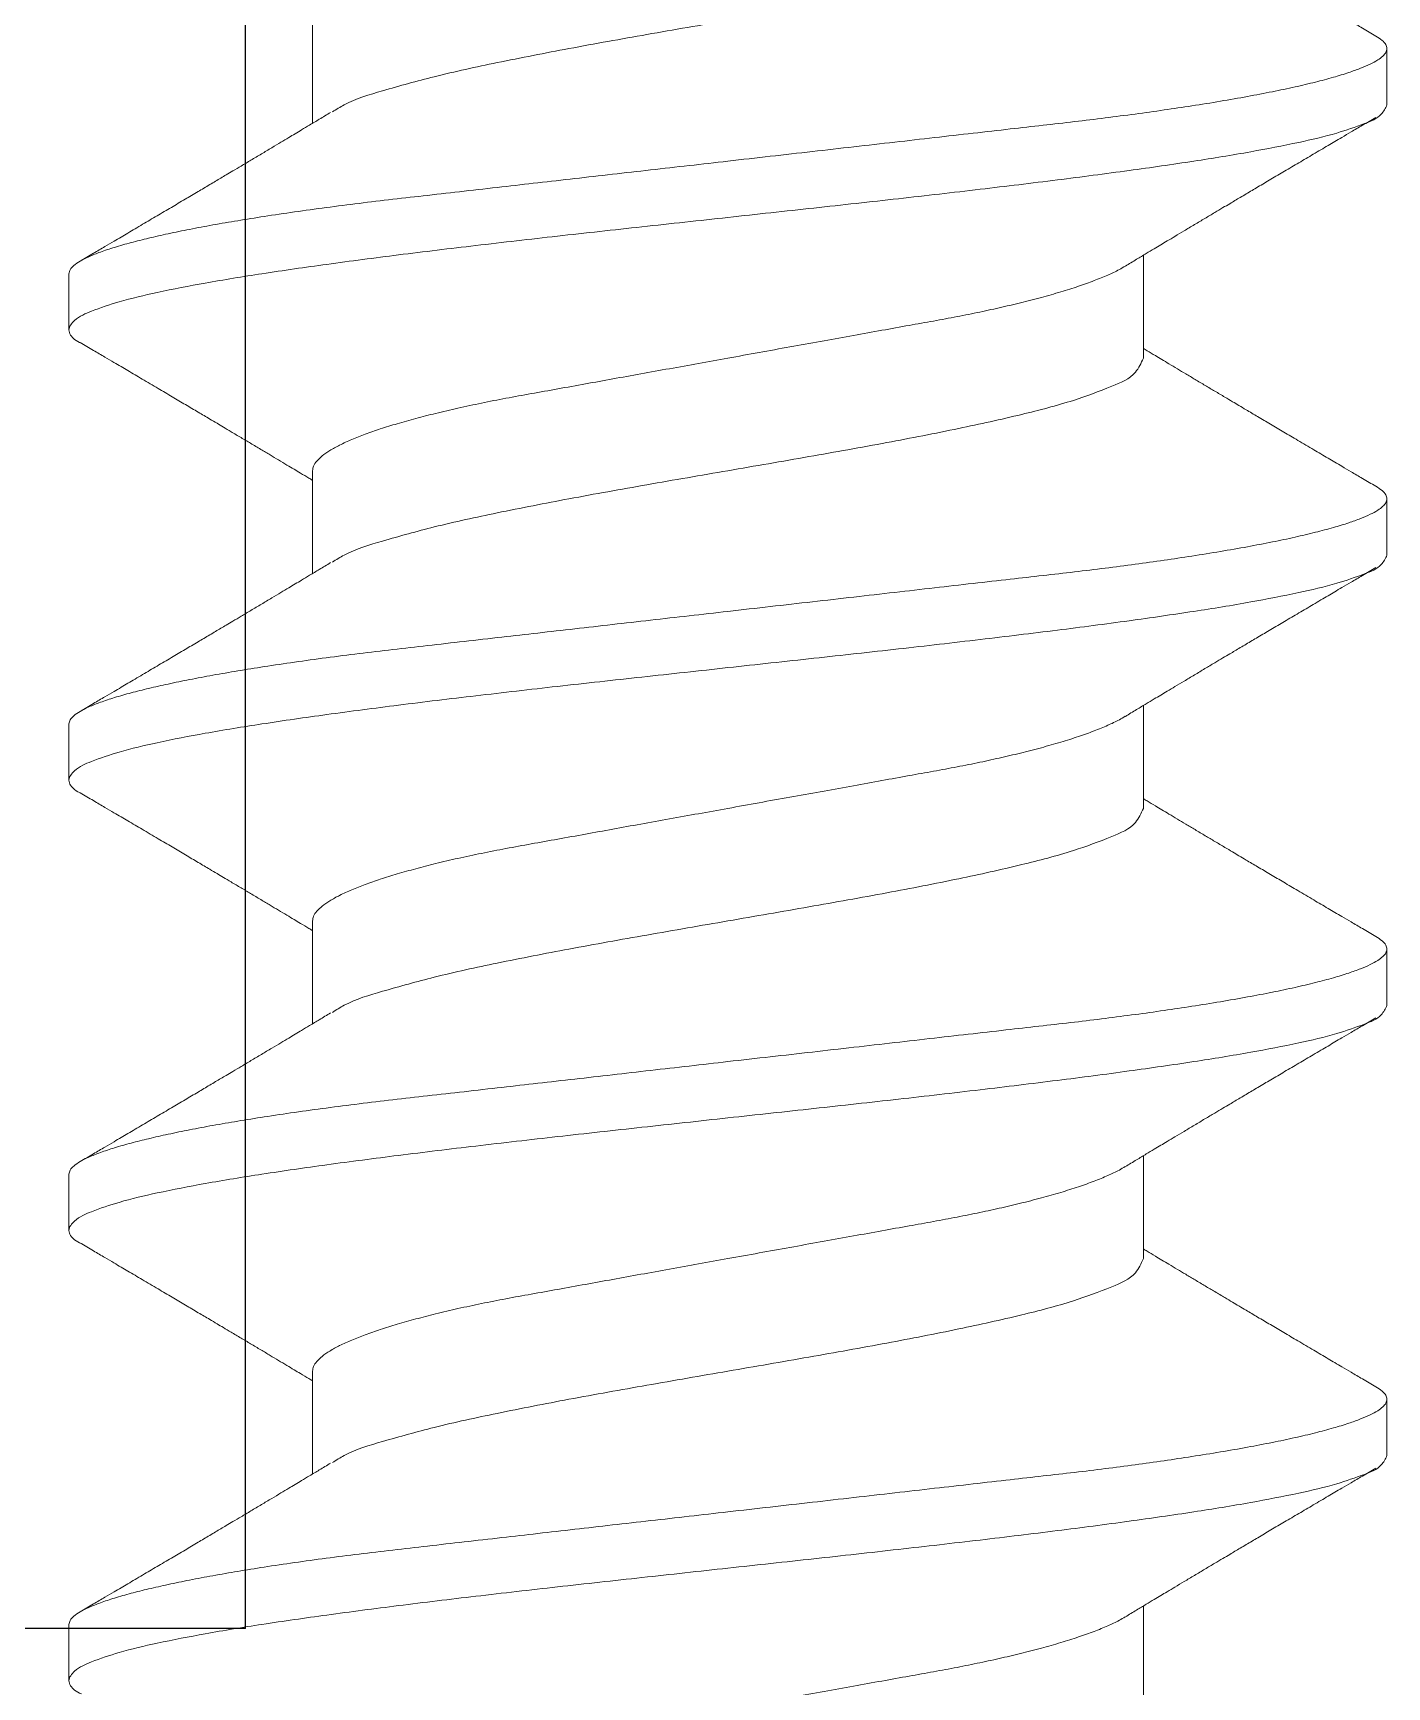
# Model space of a CAD drawing. Extents: x -82 to 113, y -82 to 93.
# Drawn here: x 8.48 to 8.6485, y 76.0244 to 76.2301 of the extents above; entities that cross this region are included whole.
import ezdxf

# ---------------------------------------------------------------- set-up
doc = ezdxf.new("R2010")
doc.units = 0
doc.header["$MEASUREMENT"] = 0
doc.linetypes.add('SLD-Solid', pattern=[0])
doc.layers.get('0').update_dxf_attribs({"linetype": 'CONTINUOUS'})
doc.layers.add('Ballons', color=7, linetype='CONTINUOUS')
doc.layers.add('INERTIA', color=7, linetype='CONTINUOUS')

# ---------------------------------------------------------------- blocks, each defined once
blk = doc.blocks.new('FGSFG FG')
at = {"layer": 'INERTIA', "color": 7}
for q in [(-67.72469, 45.0972), (-67.26969, 44.74864)]:
    blk.add_line((-67.72469, 44.74864), q, dxfattribs=at)
blk = doc.blocks.new('NO 8 2 IN')
at = {"color": 7, "linetype": 'SLD-Solid', "lineweight": 15}
for p, q in [((0.2505, 0.082), (0.2435, 0.082)), ((0.3065, 0.082), (0.2995, 0.082)), ((0.3625, 0.082), (0.3555, 0.082)), ((0.4185, 0.082), (0.4115, 0.082)), ((0.282, 0.05169), (0.26921, 0.05169)), ((0.338, 0.05169), (0.32521, 0.05169)), ((0.394, 0.05169), (0.38121, 0.05169)), ((0.45, 0.05169), (0.43721, 0.05169)), ((0.24, -0.05169), (0.25279, -0.05169)), ((0.296, -0.05169), (0.30879, -0.05169)), ((0.352, -0.05169), (0.36479, -0.05169)), ((0.408, -0.05169), (0.42079, -0.05169)), ((0.2715, -0.082), (0.2785, -0.082)), ((0.3275, -0.082), (0.3345, -0.082)), ((0.3835, -0.082), (0.3905, -0.082)), ((0.4395, -0.082), (0.4465, -0.082))]:
    blk.add_line(p, q, dxfattribs=at)
for points, knots in [([(0.24186, 0.08045), (0.24199, 0.08074), (0.24231, 0.08144), (0.24352, 0.08233), (0.24507, 0.08107), (0.24601, 0.07885), (0.24718, 0.07537), (0.24828, 0.07064), (0.24943, 0.0647), (0.25057, 0.05766), (0.25172, 0.04964), (0.25288, 0.04077), (0.25403, 0.0312), (0.25519, 0.0211), (0.25634, 0.01064), (0.2575, 0), (0.25866, -0.01064), (0.25981, -0.0211), (0.26097, -0.03121), (0.26212, -0.04077), (0.26328, -0.04964), (0.26443, -0.05766), (0.26557, -0.06471), (0.26672, -0.07062), (0.26781, -0.07541), (0.26899, -0.07877), (0.26993, -0.08123), (0.27108, -0.0818), (0.2715, -0.082)], [0, 0, 0, 0, 0.005731, 0.013729, 0.021729, 0.035806, 0.057193, 0.085897, 0.121575, 0.163691, 0.211566, 0.264413, 0.32135, 0.381419, 0.443609, 0.506868, 0.570127, 0.632316, 0.692385, 0.749322, 0.802168, 0.850043, 0.892158, 0.927835, 0.956539, 0.977925, 0.992002, 1, 1, 1, 1]), ([(0.2505, 0.082), (0.25067, 0.08196), (0.25108, 0.08188), (0.25159, 0.08134), (0.25213, 0.08055), (0.25267, 0.07943), (0.25324, 0.078), (0.25382, 0.07624), (0.25439, 0.07424), (0.25494, 0.07201), (0.25549, 0.06959), (0.25604, 0.06692), (0.25658, 0.06404), (0.25711, 0.06094), (0.25766, 0.05756), (0.2582, 0.05389), (0.25874, 0.04995), (0.25926, 0.04587), (0.25976, 0.04167), (0.26025, 0.03731), (0.26077, 0.03278), (0.26129, 0.02821), (0.26181, 0.02362), (0.26233, 0.01904), (0.26287, 0.01436), (0.26341, 0.00962), (0.26395, 0.00482), (0.26452, -0.00015), (0.2651, -0.00526), (0.26569, -0.01048), (0.26628, -0.01564), (0.26686, -0.02071), (0.26742, -0.02565), (0.26797, -0.03045), (0.26848, -0.03495), (0.26896, -0.03915), (0.2694, -0.04309), (0.26987, -0.04691), (0.27035, -0.05063), (0.27085, -0.05422), (0.27138, -0.05776), (0.27193, -0.06122), (0.27252, -0.06456), (0.27311, -0.06766), (0.2737, -0.07048), (0.2743, -0.07301), (0.27489, -0.07524), (0.27546, -0.07712), (0.27601, -0.07865), (0.27652, -0.07985), (0.27702, -0.08079), (0.27751, -0.08145), (0.27798, -0.0819), (0.27834, -0.08197), (0.2785, -0.082)], [0, 0, 0, 0, 0.003093, 0.007218, 0.012849, 0.020196, 0.029358, 0.040369, 0.053222, 0.066588, 0.081416, 0.097635, 0.11516, 0.133891, 0.153715, 0.176448, 0.200175, 0.224724, 0.249925, 0.275906, 0.303091, 0.331379, 0.358168, 0.385658, 0.413725, 0.442233, 0.471038, 0.499995, 0.531578, 0.562967, 0.593969, 0.624401, 0.654092, 0.682884, 0.710637, 0.735058, 0.758527, 0.78147, 0.803831, 0.825476, 0.846274, 0.867849, 0.888108, 0.906911, 0.924131, 0.939662, 0.953422, 0.965357, 0.974673, 0.982441, 0.988705, 0.993557, 0.99719, 1, 1, 1, 1]), ([(0.27056, 0.04945), (0.27028, 0.04991), (0.26975, 0.05078), (0.26903, 0.05198), (0.26843, 0.05298), (0.26791, 0.05385), (0.2674, 0.05471), (0.26682, 0.05567), (0.26614, 0.05681), (0.2654, 0.05805), (0.26464, 0.05932), (0.26393, 0.06051), (0.26332, 0.06153), (0.26283, 0.06237), (0.2624, 0.06309), (0.262, 0.06377), (0.26143, 0.06472), (0.26068, 0.06599), (0.25974, 0.06758), (0.25873, 0.06928), (0.2577, 0.07104), (0.25681, 0.07255), (0.25609, 0.07376), (0.25557, 0.07465), (0.25505, 0.07552), (0.25449, 0.07647), (0.25382, 0.07762), (0.25299, 0.07903), (0.25239, 0.08006), (0.25206, 0.08062)], [0, 0, 0, 0, 0.0451994, 0.0838995, 0.1160725, 0.1417323, 0.1675759, 0.1986999, 0.2351163, 0.2768365, 0.318633, 0.357685, 0.3906107, 0.4173953, 0.438437, 0.4596498, 0.4829882, 0.5298511, 0.5815661, 0.6360153, 0.6932005, 0.7506899, 0.7808661, 0.8094732, 0.8365086, 0.8645783, 0.9009618, 0.9460988, 1, 1, 1, 1]), ([(0.29794, 0.08062), (0.29762, 0.08006), (0.29701, 0.07903), (0.29618, 0.07762), (0.29551, 0.07648), (0.29495, 0.07553), (0.29426, 0.07436), (0.29336, 0.07282), (0.29227, 0.07098), (0.29121, 0.06918), (0.29023, 0.06752), (0.2893, 0.06596), (0.28853, 0.06465), (0.28791, 0.06361), (0.28739, 0.06273), (0.28679, 0.06173), (0.28612, 0.0606), (0.28539, 0.05936), (0.28467, 0.05816), (0.28398, 0.057), (0.28333, 0.05592), (0.28274, 0.05493), (0.28219, 0.05401), (0.28165, 0.05311), (0.28119, 0.05234), (0.28089, 0.05184), (0.28079, 0.05169)], [0, 0, 0, 0, 0.057982, 0.10656, 0.145743, 0.175979, 0.205039, 0.26703, 0.335195, 0.395553, 0.453065, 0.507733, 0.55728, 0.588303, 0.615908, 0.648764, 0.691919, 0.733036, 0.777294, 0.8174, 0.853077, 0.889788, 0.920247, 0.948394, 0.983846, 1, 1, 1, 1]), ([(0.29786, 0.08045), (0.29799, 0.08074), (0.29831, 0.08144), (0.29952, 0.08233), (0.30107, 0.08107), (0.30201, 0.07885), (0.30318, 0.07537), (0.30428, 0.07064), (0.30543, 0.0647), (0.30657, 0.05766), (0.30772, 0.04964), (0.30888, 0.04077), (0.31003, 0.0312), (0.31119, 0.0211), (0.31234, 0.01064), (0.3135, 0), (0.31466, -0.01064), (0.31581, -0.0211), (0.31697, -0.03121), (0.31812, -0.04077), (0.31928, -0.04964), (0.32043, -0.05766), (0.32157, -0.06471), (0.32272, -0.07062), (0.32381, -0.07541), (0.32499, -0.07877), (0.32593, -0.08123), (0.32708, -0.0818), (0.3275, -0.082)], [0, 0, 0, 0, 0.005731, 0.013729, 0.021728, 0.035806, 0.057192, 0.085897, 0.121575, 0.16369, 0.211566, 0.264413, 0.32135, 0.381419, 0.443609, 0.506868, 0.570127, 0.632316, 0.692385, 0.749321, 0.802168, 0.850043, 0.892157, 0.927835, 0.956539, 0.977925, 0.992001, 1, 1, 1, 1]), ([(0.3065, 0.082), (0.30667, 0.08196), (0.30708, 0.08188), (0.30759, 0.08134), (0.30813, 0.08055), (0.30867, 0.07943), (0.30924, 0.078), (0.30982, 0.07624), (0.31039, 0.07424), (0.31094, 0.07201), (0.31149, 0.06959), (0.31204, 0.06692), (0.31258, 0.06404), (0.31311, 0.06094), (0.31365, 0.05756), (0.3142, 0.05389), (0.31474, 0.04995), (0.31526, 0.04587), (0.31576, 0.04167), (0.31625, 0.03731), (0.31677, 0.03278), (0.31729, 0.02821), (0.31781, 0.02362), (0.31833, 0.01904), (0.31886, 0.01436), (0.31941, 0.00962), (0.31995, 0.00482), (0.32052, -0.00015), (0.3211, -0.00526), (0.32169, -0.01048), (0.32228, -0.01564), (0.32286, -0.02071), (0.32342, -0.02565), (0.32397, -0.03045), (0.32448, -0.03495), (0.32496, -0.03915), (0.3254, -0.04309), (0.32587, -0.04691), (0.32635, -0.05063), (0.32685, -0.05422), (0.32738, -0.05776), (0.32793, -0.06122), (0.32852, -0.06456), (0.32911, -0.06766), (0.3297, -0.07048), (0.3303, -0.07301), (0.33089, -0.07524), (0.33146, -0.07712), (0.33201, -0.07865), (0.33252, -0.07985), (0.33302, -0.08079), (0.33351, -0.08145), (0.33398, -0.0819), (0.33434, -0.08197), (0.3345, -0.082)], [0, 0, 0, 0, 0.003092, 0.007218, 0.012848, 0.020196, 0.029358, 0.040368, 0.053221, 0.066587, 0.081415, 0.097635, 0.11516, 0.13389, 0.153715, 0.176448, 0.200174, 0.224724, 0.249924, 0.275905, 0.303091, 0.331379, 0.358167, 0.385658, 0.413725, 0.442232, 0.471038, 0.499995, 0.531578, 0.562966, 0.593969, 0.624401, 0.654092, 0.682884, 0.710636, 0.735058, 0.758527, 0.78147, 0.803831, 0.825476, 0.846274, 0.867849, 0.888108, 0.906911, 0.924131, 0.939662, 0.953422, 0.965357, 0.974673, 0.982441, 0.988705, 0.993557, 0.99719, 1, 1, 1, 1]), ([(0.32656, 0.04945), (0.32628, 0.04991), (0.32575, 0.05078), (0.32503, 0.05198), (0.32443, 0.05298), (0.32391, 0.05385), (0.3234, 0.05471), (0.32282, 0.05567), (0.32214, 0.05681), (0.3214, 0.05805), (0.32064, 0.05932), (0.31993, 0.06051), (0.31932, 0.06153), (0.31883, 0.06237), (0.3184, 0.06309), (0.318, 0.06377), (0.31743, 0.06472), (0.31668, 0.06599), (0.31574, 0.06758), (0.31473, 0.06928), (0.3137, 0.07104), (0.31281, 0.07255), (0.31209, 0.07376), (0.31157, 0.07465), (0.31105, 0.07552), (0.31049, 0.07647), (0.30982, 0.07762), (0.30899, 0.07903), (0.30839, 0.08006), (0.30806, 0.08062)], [0, 0, 0, 0, 0.0451994, 0.0838995, 0.1160725, 0.1417313, 0.1675749, 0.1986999, 0.2351163, 0.2768365, 0.318633, 0.357685, 0.3906107, 0.4173953, 0.438437, 0.4596488, 0.4829882, 0.5298511, 0.5815661, 0.6360153, 0.6931995, 0.7506899, 0.7808661, 0.8094732, 0.8365086, 0.8645783, 0.9009618, 0.9460988, 1, 1, 1, 1]), ([(0.35394, 0.08062), (0.35362, 0.08006), (0.35301, 0.07903), (0.35218, 0.07762), (0.35151, 0.07648), (0.35095, 0.07553), (0.35026, 0.07436), (0.34936, 0.07282), (0.34827, 0.07098), (0.34721, 0.06918), (0.34623, 0.06752), (0.3453, 0.06596), (0.34453, 0.06465), (0.34391, 0.06361), (0.34339, 0.06273), (0.34279, 0.06173), (0.34212, 0.0606), (0.34139, 0.05936), (0.34067, 0.05816), (0.33998, 0.057), (0.33933, 0.05592), (0.33874, 0.05493), (0.33819, 0.05401), (0.33765, 0.05311), (0.33719, 0.05234), (0.33689, 0.05184), (0.33679, 0.05169)], [0, 0, 0, 0, 0.057982, 0.10656, 0.145743, 0.175978, 0.205039, 0.26703, 0.335195, 0.395552, 0.453065, 0.507732, 0.55728, 0.588303, 0.615908, 0.648764, 0.691919, 0.733036, 0.777294, 0.8174, 0.853077, 0.889788, 0.920247, 0.948394, 0.983846, 1, 1, 1, 1]), ([(0.35386, 0.08045), (0.35399, 0.08074), (0.35431, 0.08144), (0.35552, 0.08233), (0.35707, 0.08107), (0.35801, 0.07885), (0.35918, 0.07537), (0.36028, 0.07064), (0.36143, 0.0647), (0.36257, 0.05766), (0.36372, 0.04964), (0.36488, 0.04077), (0.36603, 0.0312), (0.36719, 0.0211), (0.36834, 0.01064), (0.3695, 0), (0.37066, -0.01064), (0.37181, -0.0211), (0.37297, -0.03121), (0.37412, -0.04077), (0.37528, -0.04964), (0.37643, -0.05766), (0.37757, -0.06471), (0.37872, -0.07062), (0.37981, -0.07541), (0.38099, -0.07877), (0.38193, -0.08123), (0.38308, -0.0818), (0.3835, -0.082)], [0, 0, 0, 0, 0.005731, 0.013729, 0.021728, 0.035806, 0.057192, 0.085897, 0.121575, 0.16369, 0.211566, 0.264413, 0.32135, 0.381419, 0.443609, 0.506868, 0.570127, 0.632316, 0.692385, 0.749321, 0.802168, 0.850043, 0.892157, 0.927835, 0.956539, 0.977925, 0.992001, 1, 1, 1, 1]), ([(0.3625, 0.082), (0.36267, 0.08196), (0.36308, 0.08188), (0.36359, 0.08134), (0.36413, 0.08055), (0.36467, 0.07943), (0.36524, 0.078), (0.36582, 0.07624), (0.36639, 0.07424), (0.36694, 0.07201), (0.36749, 0.06959), (0.36804, 0.06692), (0.36858, 0.06404), (0.36911, 0.06094), (0.36966, 0.05756), (0.3702, 0.05389), (0.37074, 0.04995), (0.37126, 0.04587), (0.37176, 0.04167), (0.37225, 0.03731), (0.37277, 0.03278), (0.37329, 0.02821), (0.37381, 0.02362), (0.37433, 0.01904), (0.37487, 0.01436), (0.37541, 0.00962), (0.37595, 0.00482), (0.37652, -0.00015), (0.3771, -0.00526), (0.37769, -0.01048), (0.37828, -0.01564), (0.37886, -0.02071), (0.37942, -0.02565), (0.37997, -0.03045), (0.38048, -0.03495), (0.38096, -0.03915), (0.3814, -0.04309), (0.38187, -0.04691), (0.38235, -0.05063), (0.38285, -0.05422), (0.38338, -0.05776), (0.38393, -0.06122), (0.38452, -0.06456), (0.38511, -0.06766), (0.3857, -0.07048), (0.3863, -0.07301), (0.38689, -0.07524), (0.38746, -0.07712), (0.38801, -0.07865), (0.38852, -0.07985), (0.38902, -0.08079), (0.38951, -0.08145), (0.38998, -0.0819), (0.39034, -0.08197), (0.3905, -0.082)], [0, 0, 0, 0, 0.003092, 0.007218, 0.012848, 0.020196, 0.029358, 0.040368, 0.053221, 0.066587, 0.081415, 0.097635, 0.11516, 0.13389, 0.153715, 0.176448, 0.200174, 0.224724, 0.249924, 0.275905, 0.303091, 0.331379, 0.358167, 0.385658, 0.413725, 0.442232, 0.471038, 0.499994, 0.531578, 0.562966, 0.593968, 0.624401, 0.654092, 0.682884, 0.710636, 0.735058, 0.758526, 0.78147, 0.803831, 0.825476, 0.846274, 0.867849, 0.888108, 0.906911, 0.924131, 0.939662, 0.953422, 0.965357, 0.974672, 0.982441, 0.988705, 0.993557, 0.99719, 1, 1, 1, 1]), ([(0.38256, 0.04945), (0.38228, 0.04991), (0.38175, 0.05078), (0.38103, 0.05198), (0.38043, 0.05298), (0.37991, 0.05385), (0.3794, 0.05471), (0.37882, 0.05567), (0.37814, 0.05681), (0.3774, 0.05805), (0.37664, 0.05932), (0.37593, 0.06051), (0.37532, 0.06153), (0.37483, 0.06237), (0.3744, 0.06309), (0.374, 0.06377), (0.37343, 0.06472), (0.37268, 0.06599), (0.37174, 0.06758), (0.37073, 0.06928), (0.3697, 0.07104), (0.36881, 0.07255), (0.36809, 0.07376), (0.36757, 0.07465), (0.36705, 0.07552), (0.36649, 0.07647), (0.36582, 0.07762), (0.36499, 0.07903), (0.36439, 0.08006), (0.36406, 0.08062)], [0, 0, 0, 0, 0.045199, 0.083899, 0.116073, 0.141731, 0.167575, 0.198699, 0.235117, 0.276837, 0.318632, 0.357685, 0.39061, 0.417396, 0.438437, 0.459649, 0.482989, 0.529851, 0.581567, 0.636016, 0.6932, 0.750691, 0.780867, 0.809473, 0.836508, 0.864578, 0.900963, 0.9461, 1, 1, 1, 1]), ([(0.40994, 0.08062), (0.40962, 0.08006), (0.40901, 0.07903), (0.40818, 0.07762), (0.40751, 0.07648), (0.40695, 0.07553), (0.40626, 0.07436), (0.40536, 0.07282), (0.40427, 0.07098), (0.40321, 0.06918), (0.40223, 0.06752), (0.4013, 0.06596), (0.40053, 0.06465), (0.39991, 0.06361), (0.39939, 0.06273), (0.39879, 0.06173), (0.39812, 0.0606), (0.39739, 0.05936), (0.39667, 0.05816), (0.39598, 0.057), (0.39533, 0.05592), (0.39474, 0.05493), (0.39419, 0.05401), (0.39365, 0.05311), (0.39319, 0.05234), (0.39289, 0.05184), (0.39279, 0.05169)], [0, 0, 0, 0, 0.057982, 0.10656, 0.145743, 0.175978, 0.205039, 0.267031, 0.335196, 0.395553, 0.453065, 0.507733, 0.55728, 0.588303, 0.615909, 0.648764, 0.691919, 0.733036, 0.777294, 0.817401, 0.853077, 0.889788, 0.920247, 0.948394, 0.983846, 1, 1, 1, 1]), ([(0.40986, 0.08045), (0.40999, 0.08074), (0.41031, 0.08144), (0.41152, 0.08233), (0.41307, 0.08107), (0.41401, 0.07885), (0.41518, 0.07537), (0.41628, 0.07064), (0.41743, 0.0647), (0.41857, 0.05766), (0.41972, 0.04964), (0.42088, 0.04077), (0.42203, 0.0312), (0.42319, 0.0211), (0.42434, 0.01064), (0.4255, 0), (0.42666, -0.01064), (0.42781, -0.0211), (0.42897, -0.03121), (0.43012, -0.04077), (0.43128, -0.04964), (0.43243, -0.05766), (0.43357, -0.06471), (0.43472, -0.07062), (0.43581, -0.07541), (0.43699, -0.07877), (0.43793, -0.08123), (0.43908, -0.0818), (0.4395, -0.082)], [0, 0, 0, 0, 0.0057312, 0.0137294, 0.0217283, 0.0358057, 0.0571924, 0.0858972, 0.1215754, 0.1636904, 0.2115661, 0.2644133, 0.3213499, 0.3814193, 0.4436088, 0.5068678, 0.5701267, 0.6323161, 0.6923852, 0.7493214, 0.8021681, 0.8500432, 0.8921576, 0.9278349, 0.956539, 0.9779248, 0.9920013, 1, 1, 1, 1]), ([(0.4185, 0.082), (0.41867, 0.08196), (0.41908, 0.08188), (0.41959, 0.08134), (0.42013, 0.08055), (0.42067, 0.07943), (0.42124, 0.078), (0.42182, 0.07624), (0.42239, 0.07424), (0.42294, 0.07201), (0.42349, 0.06959), (0.42404, 0.06692), (0.42458, 0.06404), (0.42511, 0.06094), (0.42565, 0.05756), (0.4262, 0.05389), (0.42674, 0.04995), (0.42726, 0.04587), (0.42776, 0.04167), (0.42825, 0.03731), (0.42877, 0.03278), (0.42929, 0.02821), (0.42981, 0.02362), (0.43033, 0.01904), (0.43087, 0.01436), (0.43141, 0.00962), (0.43195, 0.00482), (0.43252, -0.00015), (0.4331, -0.00526), (0.43369, -0.01048), (0.43428, -0.01564), (0.43486, -0.02071), (0.43542, -0.02565), (0.43597, -0.03045), (0.43648, -0.03495), (0.43696, -0.03915), (0.4374, -0.04309), (0.43787, -0.04691), (0.43835, -0.05063), (0.43885, -0.05422), (0.43938, -0.05776), (0.43993, -0.06122), (0.44052, -0.06456), (0.44111, -0.06766), (0.4417, -0.07048), (0.4423, -0.07301), (0.44289, -0.07524), (0.44346, -0.07712), (0.44401, -0.07865), (0.44452, -0.07985), (0.44502, -0.08079), (0.44551, -0.08145), (0.44598, -0.0819), (0.44634, -0.08197), (0.4465, -0.082)], [0, 0, 0, 0, 0.003092, 0.007218, 0.012848, 0.020196, 0.029358, 0.040369, 0.053221, 0.066587, 0.081415, 0.097635, 0.11516, 0.13389, 0.153715, 0.176448, 0.200174, 0.224724, 0.249924, 0.275906, 0.303091, 0.331379, 0.358168, 0.385658, 0.413725, 0.442232, 0.471038, 0.499995, 0.531578, 0.562966, 0.593969, 0.624401, 0.654092, 0.682884, 0.710636, 0.735058, 0.758527, 0.78147, 0.803831, 0.825476, 0.846274, 0.867849, 0.888108, 0.906911, 0.924131, 0.939662, 0.953422, 0.965357, 0.974673, 0.982441, 0.988705, 0.993557, 0.99719, 1, 1, 1, 1]), ([(0.43856, 0.04945), (0.43828, 0.04991), (0.43775, 0.05078), (0.43703, 0.05198), (0.43643, 0.05298), (0.43591, 0.05385), (0.4354, 0.05471), (0.43482, 0.05567), (0.43414, 0.05681), (0.4334, 0.05805), (0.43264, 0.05932), (0.43193, 0.06051), (0.43132, 0.06153), (0.43083, 0.06237), (0.4304, 0.06309), (0.43, 0.06377), (0.42943, 0.06472), (0.42868, 0.06599), (0.42774, 0.06758), (0.42673, 0.06928), (0.4257, 0.07104), (0.42481, 0.07255), (0.42409, 0.07376), (0.42357, 0.07465), (0.42305, 0.07552), (0.42249, 0.07647), (0.42182, 0.07762), (0.42099, 0.07903), (0.42039, 0.08006), (0.42006, 0.08062)], [0, 0, 0, 0, 0.0451999, 0.083899, 0.1160726, 0.1417319, 0.1675755, 0.1986995, 0.2351164, 0.2768371, 0.3186332, 0.3576857, 0.3906104, 0.417396, 0.4384372, 0.4596495, 0.4829884, 0.5298514, 0.5815664, 0.6360157, 0.6932004, 0.7506903, 0.7808665, 0.8094736, 0.8365085, 0.8645782, 0.9009622, 0.9460993, 1, 1, 1, 1]), ([(0.226, 0.05169), (0.2262, 0.05166), (0.22664, 0.05159), (0.22727, 0.05114), (0.2279, 0.05045), (0.22856, 0.04949), (0.22923, 0.04825), (0.2299, 0.04678), (0.23056, 0.04508), (0.23122, 0.0432), (0.23187, 0.0411), (0.23251, 0.0388), (0.23316, 0.03628), (0.2338, 0.03355), (0.23442, 0.03063), (0.23502, 0.0276), (0.23559, 0.02443), (0.23618, 0.02113), (0.23679, 0.01775), (0.23742, 0.0143), (0.23805, 0.01082), (0.23869, 0.00726), (0.23934, 0.00364), (0.24001, -0.00007), (0.2407, -0.00386), (0.24139, -0.00769), (0.24207, -0.01146), (0.24273, -0.01513), (0.24337, -0.01868), (0.24398, -0.02203), (0.24454, -0.02517), (0.24508, -0.02813), (0.24565, -0.03098), (0.24624, -0.03372), (0.24687, -0.03639), (0.24752, -0.03894), (0.24821, -0.04135), (0.2489, -0.04355), (0.24959, -0.0455), (0.25029, -0.0472), (0.25088, -0.04849), (0.2513, -0.04919), (0.25145, -0.04943)], [0, 0, 0, 0, 0.0056596, 0.0125775, 0.0213653, 0.0323514, 0.0456894, 0.0614234, 0.0784222, 0.0974409, 0.1183585, 0.1410209, 0.1652458, 0.1924203, 0.2208648, 0.2503104, 0.2805997, 0.3124186, 0.3457877, 0.3784822, 0.412166, 0.4466135, 0.4815807, 0.5168111, 0.5541707, 0.5912168, 0.6276441, 0.6631648, 0.6975151, 0.7304611, 0.7600589, 0.7884189, 0.816064, 0.8427915, 0.8683763, 0.8940211, 0.9178953, 0.9397843, 0.9595096, 0.9769374, 0.9919871, 1, 1, 1, 1]), ([(0.282, 0.05169), (0.2822, 0.05166), (0.28264, 0.05159), (0.28327, 0.05114), (0.2839, 0.05045), (0.28456, 0.04949), (0.28523, 0.04825), (0.2859, 0.04678), (0.28656, 0.04508), (0.28722, 0.0432), (0.28787, 0.0411), (0.28851, 0.0388), (0.28916, 0.03628), (0.2898, 0.03355), (0.29042, 0.03063), (0.29102, 0.0276), (0.29159, 0.02443), (0.29218, 0.02113), (0.29279, 0.01775), (0.29342, 0.0143), (0.29405, 0.01082), (0.29469, 0.00726), (0.29534, 0.00364), (0.29601, -0.00007), (0.2967, -0.00386), (0.29739, -0.00769), (0.29807, -0.01146), (0.29873, -0.01513), (0.29937, -0.01868), (0.29998, -0.02203), (0.30054, -0.02517), (0.30108, -0.02813), (0.30165, -0.03098), (0.30224, -0.03372), (0.30287, -0.03639), (0.30352, -0.03894), (0.30421, -0.04135), (0.3049, -0.04355), (0.30559, -0.0455), (0.30629, -0.0472), (0.30688, -0.04849), (0.3073, -0.04919), (0.30745, -0.04943)], [0, 0, 0, 0, 0.00566, 0.012577, 0.021365, 0.032352, 0.045689, 0.061423, 0.078422, 0.097441, 0.118359, 0.141021, 0.165246, 0.19242, 0.220865, 0.25031, 0.2806, 0.312419, 0.345788, 0.378482, 0.412166, 0.446614, 0.481581, 0.516811, 0.554171, 0.591217, 0.627644, 0.663165, 0.697515, 0.730461, 0.760059, 0.788419, 0.816064, 0.842792, 0.868376, 0.894021, 0.917895, 0.939784, 0.95951, 0.976937, 0.991987, 1, 1, 1, 1]), ([(0.338, 0.05169), (0.3382, 0.05166), (0.33864, 0.05159), (0.33927, 0.05114), (0.3399, 0.05045), (0.34056, 0.04949), (0.34123, 0.04825), (0.3419, 0.04678), (0.34256, 0.04508), (0.34322, 0.0432), (0.34387, 0.0411), (0.34451, 0.0388), (0.34516, 0.03628), (0.3458, 0.03355), (0.34642, 0.03063), (0.34702, 0.0276), (0.34759, 0.02443), (0.34818, 0.02113), (0.34879, 0.01775), (0.34942, 0.0143), (0.35005, 0.01082), (0.35069, 0.00726), (0.35134, 0.00364), (0.35201, -0.00007), (0.3527, -0.00386), (0.35339, -0.00769), (0.35407, -0.01146), (0.35473, -0.01513), (0.35537, -0.01868), (0.35598, -0.02203), (0.35654, -0.02517), (0.35708, -0.02813), (0.35765, -0.03098), (0.35824, -0.03372), (0.35887, -0.03639), (0.35952, -0.03894), (0.36021, -0.04135), (0.3609, -0.04355), (0.36159, -0.0455), (0.36229, -0.0472), (0.36288, -0.04849), (0.3633, -0.04919), (0.36345, -0.04943)], [0, 0, 0, 0, 0.00566, 0.012578, 0.021366, 0.032352, 0.04569, 0.061424, 0.078422, 0.097441, 0.118359, 0.141021, 0.165246, 0.192421, 0.220865, 0.250311, 0.2806, 0.312419, 0.345788, 0.378482, 0.412166, 0.446614, 0.481581, 0.516811, 0.554171, 0.591217, 0.627644, 0.663165, 0.697515, 0.730461, 0.760059, 0.788419, 0.816064, 0.842792, 0.868377, 0.894021, 0.917895, 0.939785, 0.95951, 0.976938, 0.991987, 1, 1, 1, 1]), ([(0.394, 0.05169), (0.3942, 0.05166), (0.39464, 0.05159), (0.39527, 0.05114), (0.3959, 0.05045), (0.39656, 0.04949), (0.39723, 0.04825), (0.3979, 0.04678), (0.39856, 0.04508), (0.39922, 0.0432), (0.39987, 0.0411), (0.40051, 0.0388), (0.40116, 0.03628), (0.40179, 0.03355), (0.40242, 0.03063), (0.40302, 0.0276), (0.40359, 0.02443), (0.40418, 0.02113), (0.40479, 0.01775), (0.40542, 0.0143), (0.40605, 0.01082), (0.40669, 0.00726), (0.40734, 0.00364), (0.40801, -0.00007), (0.4087, -0.00386), (0.40939, -0.00769), (0.41007, -0.01146), (0.41073, -0.01513), (0.41137, -0.01868), (0.41198, -0.02203), (0.41254, -0.02517), (0.41308, -0.02813), (0.41365, -0.03098), (0.41424, -0.03372), (0.41487, -0.03639), (0.41552, -0.03894), (0.41621, -0.04135), (0.4169, -0.04355), (0.41759, -0.0455), (0.41829, -0.0472), (0.41888, -0.04849), (0.4193, -0.04919), (0.41945, -0.04943)], [0, 0, 0, 0, 0.00566, 0.012578, 0.021366, 0.032352, 0.04569, 0.061424, 0.078423, 0.097441, 0.118359, 0.141021, 0.165246, 0.192421, 0.220865, 0.250311, 0.2806, 0.312419, 0.345788, 0.378482, 0.412166, 0.446614, 0.481581, 0.516811, 0.554171, 0.591217, 0.627644, 0.663165, 0.697515, 0.730461, 0.760059, 0.788419, 0.816064, 0.842792, 0.868376, 0.894021, 0.917895, 0.939784, 0.95951, 0.976938, 0.991987, 1, 1, 1, 1]), ([(0.27063, 0.04922), (0.27093, 0.04874), (0.27214, 0.04681), (0.27341, 0.04246), (0.27518, 0.03613), (0.27685, 0.02837), (0.27857, 0.01954), (0.28028, 0.00996), (0.282, 0), (0.28372, -0.00996), (0.28543, -0.01954), (0.28714, -0.02838), (0.28885, -0.0361), (0.2905, -0.04254), (0.29224, -0.04717), (0.29368, -0.05064), (0.29537, -0.0514), (0.296, -0.05169)], [0, 0, 0, 0, 0.016211, 0.064626, 0.128031, 0.204413, 0.291076, 0.384847, 0.48225, 0.579652, 0.673423, 0.760083, 0.836464, 0.899866, 0.948278, 0.98085, 1, 1, 1, 1]), ([(0.32663, 0.04922), (0.32693, 0.04874), (0.32814, 0.04681), (0.32941, 0.04246), (0.33118, 0.03613), (0.33285, 0.02837), (0.33457, 0.01954), (0.33628, 0.00996), (0.338, 0), (0.33972, -0.00996), (0.34143, -0.01954), (0.34314, -0.02838), (0.34485, -0.0361), (0.3465, -0.04254), (0.34824, -0.04717), (0.34968, -0.05064), (0.35137, -0.0514), (0.352, -0.05169)], [0, 0, 0, 0, 0.016211, 0.064626, 0.128031, 0.204413, 0.291076, 0.384847, 0.48225, 0.579652, 0.673423, 0.760084, 0.836464, 0.899866, 0.948278, 0.980851, 1, 1, 1, 1]), ([(0.38263, 0.04922), (0.38293, 0.04874), (0.38414, 0.04681), (0.38541, 0.04246), (0.38718, 0.03613), (0.38885, 0.02837), (0.39057, 0.01954), (0.39228, 0.00996), (0.394, 0), (0.39572, -0.00996), (0.39743, -0.01954), (0.39914, -0.02838), (0.40085, -0.0361), (0.4025, -0.04254), (0.40424, -0.04717), (0.40568, -0.05064), (0.40737, -0.0514), (0.408, -0.05169)], [0, 0, 0, 0, 0.016211, 0.064626, 0.128031, 0.204413, 0.291076, 0.384847, 0.48225, 0.579652, 0.673423, 0.760083, 0.836464, 0.899866, 0.948278, 0.98085, 1, 1, 1, 1]), ([(0.43863, 0.04922), (0.43893, 0.04874), (0.44014, 0.04681), (0.44141, 0.04246), (0.44318, 0.03613), (0.44485, 0.02837), (0.44657, 0.01954), (0.44828, 0.00996), (0.45, 0), (0.45172, -0.00996), (0.45343, -0.01954), (0.45514, -0.02838), (0.45685, -0.0361), (0.4585, -0.04254), (0.46024, -0.04717), (0.46168, -0.05064), (0.46337, -0.0514), (0.464, -0.05169)], [0, 0, 0, 0, 0.016211, 0.064626, 0.128031, 0.204413, 0.291076, 0.384847, 0.48225, 0.579652, 0.673423, 0.760083, 0.836464, 0.899866, 0.948278, 0.98085, 1, 1, 1, 1]), ([(0.25144, -0.04945), (0.25172, -0.04991), (0.25225, -0.05078), (0.25297, -0.05198), (0.25357, -0.05298), (0.25409, -0.05385), (0.2546, -0.05471), (0.25518, -0.05567), (0.25586, -0.05681), (0.2566, -0.05805), (0.25736, -0.05932), (0.25807, -0.06051), (0.25868, -0.06153), (0.25917, -0.06237), (0.2596, -0.06309), (0.26, -0.06377), (0.26057, -0.06472), (0.26132, -0.06599), (0.26226, -0.06758), (0.26327, -0.06928), (0.2643, -0.07104), (0.26519, -0.07255), (0.26591, -0.07376), (0.26643, -0.07465), (0.26695, -0.07552), (0.26751, -0.07647), (0.26818, -0.07762), (0.26901, -0.07903), (0.26961, -0.08006), (0.26994, -0.08062)], [0, 0, 0, 0, 0.045199, 0.083899, 0.116073, 0.141731, 0.167575, 0.198699, 0.235117, 0.276837, 0.318633, 0.357685, 0.39061, 0.417396, 0.438437, 0.459649, 0.482989, 0.529852, 0.581567, 0.636016, 0.6932, 0.750691, 0.780867, 0.809474, 0.836508, 0.864578, 0.900963, 0.9461, 1, 1, 1, 1]), ([(0.30744, -0.04945), (0.30772, -0.04991), (0.30825, -0.05078), (0.30897, -0.05198), (0.30957, -0.05298), (0.31009, -0.05385), (0.3106, -0.05471), (0.31118, -0.05567), (0.31186, -0.05681), (0.3126, -0.05805), (0.31336, -0.05932), (0.31407, -0.06051), (0.31468, -0.06153), (0.31517, -0.06237), (0.3156, -0.06309), (0.316, -0.06377), (0.31657, -0.06472), (0.31732, -0.06599), (0.31826, -0.06758), (0.31927, -0.06928), (0.3203, -0.07104), (0.32119, -0.07255), (0.32191, -0.07376), (0.32243, -0.07465), (0.32295, -0.07552), (0.32351, -0.07647), (0.32418, -0.07762), (0.32501, -0.07903), (0.32561, -0.08006), (0.32594, -0.08062)], [0, 0, 0, 0, 0.0451994, 0.0838995, 0.1160725, 0.1417313, 0.1675749, 0.1986999, 0.2351163, 0.2768365, 0.318633, 0.357685, 0.3906107, 0.4173953, 0.438437, 0.4596488, 0.4829882, 0.5298511, 0.5815661, 0.6360153, 0.6931995, 0.7506899, 0.7808661, 0.8094732, 0.8365086, 0.8645783, 0.9009618, 0.9460988, 1, 1, 1, 1]), ([(0.36344, -0.04945), (0.36372, -0.04991), (0.36425, -0.05078), (0.36497, -0.05198), (0.36557, -0.05298), (0.36609, -0.05385), (0.3666, -0.05471), (0.36718, -0.05567), (0.36786, -0.05681), (0.3686, -0.05805), (0.36936, -0.05932), (0.37007, -0.06051), (0.37068, -0.06153), (0.37117, -0.06237), (0.3716, -0.06309), (0.372, -0.06377), (0.37257, -0.06472), (0.37332, -0.06599), (0.37426, -0.06758), (0.37527, -0.06928), (0.3763, -0.07104), (0.37719, -0.07255), (0.37791, -0.07376), (0.37843, -0.07465), (0.37895, -0.07552), (0.37951, -0.07647), (0.38018, -0.07762), (0.38101, -0.07903), (0.38161, -0.08006), (0.38194, -0.08062)], [0, 0, 0, 0, 0.045199, 0.0839, 0.116073, 0.141732, 0.167576, 0.1987, 0.235116, 0.276837, 0.318633, 0.357686, 0.390611, 0.417395, 0.438437, 0.45965, 0.482988, 0.529851, 0.581566, 0.636015, 0.693201, 0.75069, 0.780866, 0.809473, 0.836509, 0.864578, 0.900962, 0.946099, 1, 1, 1, 1]), ([(0.41944, -0.04945), (0.41972, -0.04991), (0.42025, -0.05078), (0.42097, -0.05198), (0.42157, -0.05298), (0.42209, -0.05385), (0.4226, -0.05471), (0.42318, -0.05567), (0.42386, -0.05681), (0.4246, -0.05805), (0.42536, -0.05932), (0.42607, -0.06051), (0.42668, -0.06153), (0.42717, -0.06237), (0.4276, -0.06309), (0.428, -0.06377), (0.42857, -0.06472), (0.42932, -0.06599), (0.43026, -0.06758), (0.43127, -0.06928), (0.4323, -0.07104), (0.43319, -0.07255), (0.43391, -0.07376), (0.43443, -0.07465), (0.43495, -0.07552), (0.43551, -0.07647), (0.43618, -0.07762), (0.43701, -0.07903), (0.43761, -0.08006), (0.43794, -0.08062)], [0, 0, 0, 0, 0.045199, 0.083899, 0.116073, 0.141732, 0.167575, 0.1987, 0.235116, 0.276837, 0.318633, 0.357685, 0.39061, 0.417395, 0.438437, 0.45965, 0.482988, 0.529851, 0.581566, 0.636015, 0.6932, 0.75069, 0.780866, 0.809473, 0.836508, 0.864578, 0.900962, 0.946099, 1, 1, 1, 1]), ([(0.28006, -0.08062), (0.28038, -0.08006), (0.28099, -0.07903), (0.28182, -0.07762), (0.28249, -0.07648), (0.28305, -0.07553), (0.28374, -0.07436), (0.28464, -0.07282), (0.28573, -0.07098), (0.28679, -0.06918), (0.28777, -0.06752), (0.2887, -0.06596), (0.28947, -0.06465), (0.29009, -0.06361), (0.29061, -0.06273), (0.29121, -0.06173), (0.29188, -0.0606), (0.29261, -0.05936), (0.29333, -0.05816), (0.29402, -0.057), (0.29467, -0.05592), (0.29526, -0.05493), (0.29581, -0.05401), (0.29635, -0.05311), (0.29681, -0.05234), (0.29711, -0.05184), (0.29721, -0.05169)], [0, 0, 0, 0, 0.0579817, 0.1065596, 0.1457427, 0.1759776, 0.2050392, 0.2670301, 0.3351954, 0.3955529, 0.4530647, 0.5077331, 0.5572798, 0.5883029, 0.6159083, 0.6487641, 0.6919186, 0.7330355, 0.7772941, 0.8174003, 0.8530775, 0.8897876, 0.9202468, 0.9483936, 0.9838456, 1, 1, 1, 1]), ([(0.33606, -0.08062), (0.33638, -0.08006), (0.33699, -0.07903), (0.33782, -0.07762), (0.33849, -0.07648), (0.33905, -0.07553), (0.33974, -0.07436), (0.34064, -0.07282), (0.34173, -0.07098), (0.34279, -0.06918), (0.34377, -0.06752), (0.3447, -0.06596), (0.34547, -0.06465), (0.34609, -0.06361), (0.34661, -0.06273), (0.34721, -0.06173), (0.34788, -0.0606), (0.34861, -0.05936), (0.34933, -0.05816), (0.35002, -0.057), (0.35067, -0.05592), (0.35126, -0.05493), (0.35181, -0.05401), (0.35235, -0.05311), (0.35281, -0.05234), (0.35311, -0.05184), (0.35321, -0.05169)], [0, 0, 0, 0, 0.0579828, 0.1065596, 0.1457427, 0.1759787, 0.2050392, 0.2670312, 0.3351953, 0.3955529, 0.4530647, 0.5077331, 0.5572798, 0.5883029, 0.6159083, 0.6487641, 0.6919186, 0.7330355, 0.7772941, 0.8174003, 0.8530775, 0.8897876, 0.9202468, 0.9483936, 0.9838456, 1, 1, 1, 1]), ([(0.39206, -0.08062), (0.39238, -0.08006), (0.39299, -0.07903), (0.39382, -0.07762), (0.39449, -0.07648), (0.39505, -0.07553), (0.39574, -0.07436), (0.39664, -0.07282), (0.39773, -0.07098), (0.39879, -0.06918), (0.39977, -0.06752), (0.4007, -0.06596), (0.40147, -0.06465), (0.40209, -0.06361), (0.40261, -0.06273), (0.40321, -0.06173), (0.40388, -0.0606), (0.40461, -0.05936), (0.40533, -0.05816), (0.40602, -0.057), (0.40667, -0.05592), (0.40726, -0.05493), (0.40781, -0.05401), (0.40835, -0.05311), (0.40881, -0.05234), (0.40911, -0.05184), (0.40921, -0.05169)], [0, 0, 0, 0, 0.0579822, 0.1065601, 0.1457433, 0.1759787, 0.2050392, 0.2670307, 0.3351959, 0.3955529, 0.4530653, 0.5077331, 0.5572798, 0.5883034, 0.6159088, 0.6487641, 0.6919192, 0.7330361, 0.7772946, 0.8174008, 0.8530775, 0.8897876, 0.9202473, 0.9483941, 0.9838456, 1, 1, 1, 1]), ([(0.44806, -0.08062), (0.44838, -0.08006), (0.44899, -0.07903), (0.44982, -0.07762), (0.45049, -0.07648), (0.45105, -0.07553), (0.45174, -0.07436), (0.45264, -0.07282), (0.45373, -0.07098), (0.45479, -0.06918), (0.45577, -0.06752), (0.4567, -0.06596), (0.45747, -0.06465), (0.45809, -0.06361), (0.45861, -0.06273), (0.45921, -0.06173), (0.45988, -0.0606), (0.46061, -0.05936), (0.46133, -0.05816), (0.46202, -0.057), (0.46267, -0.05592), (0.46326, -0.05493), (0.46381, -0.05401), (0.46435, -0.05311), (0.46481, -0.05234), (0.46511, -0.05184), (0.46521, -0.05169)], [0, 0, 0, 0, 0.057982, 0.10656, 0.145743, 0.175978, 0.205039, 0.267031, 0.335195, 0.395552, 0.453065, 0.507733, 0.557279, 0.588303, 0.615909, 0.648764, 0.691919, 0.733036, 0.777294, 0.8174, 0.853077, 0.889787, 0.920247, 0.948394, 0.983846, 1, 1, 1, 1]), ([(0.2785, -0.082), (0.27867, -0.08196), (0.27907, -0.08188), (0.2796, -0.08134), (0.27989, -0.08088), (0.28006, -0.08062)], [0, 0, 0, 0, 0.240958, 0.562463, 1, 1, 1, 1]), ([(0.3345, -0.082), (0.33467, -0.08196), (0.33507, -0.08188), (0.3356, -0.08134), (0.33589, -0.08088), (0.33606, -0.08062)], [0, 0, 0, 0, 0.2409576, 0.562463, 1, 1, 1, 1]), ([(0.3905, -0.082), (0.39067, -0.08196), (0.39107, -0.08188), (0.3916, -0.08134), (0.39189, -0.08088), (0.39206, -0.08062)], [0, 0, 0, 0, 0.2409584, 0.5624519, 1, 1, 1, 1]), ([(0.4465, -0.082), (0.44667, -0.08196), (0.44707, -0.08188), (0.4476, -0.08134), (0.44789, -0.08088), (0.44806, -0.08062)], [0, 0, 0, 0, 0.240958, 0.562452, 1, 1, 1, 1])]:
    blk.add_open_spline(points, degree=3, knots=knots, dxfattribs=at)

msp = doc.modelspace()

# ---------------------------------------------------------------- block references
at = {"layer": 'Ballons', "rotation": 90.00000000000001}
msp.add_blockref('NO 8 2 IN', (8.5665, 75.78163), dxfattribs=at)
at = {"layer": 'INERTIA', "color": 7, "xscale": -1}
msp.add_blockref('FGSFG FG', (-59.21824, 31.28298), dxfattribs=at)

doc.saveas('drawing.dxf')
